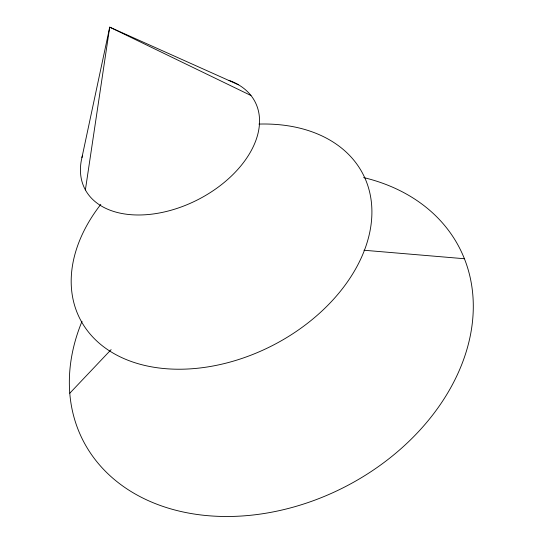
<?xml version="1.0" encoding="UTF-8"?>
<svg xmlns="http://www.w3.org/2000/svg" width="543" height="543" viewBox="0 0 543 543"><rect width="100%" height="100%" fill="white"/><g stroke="black" fill="none" stroke-linecap="round" stroke-linejoin="round"><path stroke-width="0.81" d="M85.387 189.901L109.72 27.15L238.513 84.803M81.939 157.606L109.72 27.15L250.981 95.527M69.782 393.227L111.118 349.617M363.953 250.242L464.408 258.739M229.037 80.357A95.588 60.992 -27 0 1 246.244 158.753A95.588 60.992 -27 0 1 136.408 214.967A95.588 60.992 -27 0 1 82.529 155.339M258.916 124.082A158.95 111.254 -27 0 1 361.17 258.068A158.95 111.254 -27 0 1 148.246 366.206A158.95 111.254 -27 0 1 100.788 204.392M363.613 177.561A211.424 160.443 -27 0 1 454.471 380.677A211.424 160.443 -27 0 1 193.464 513.916A211.424 160.443 -27 0 1 82.034 321.3"/></g></svg>
